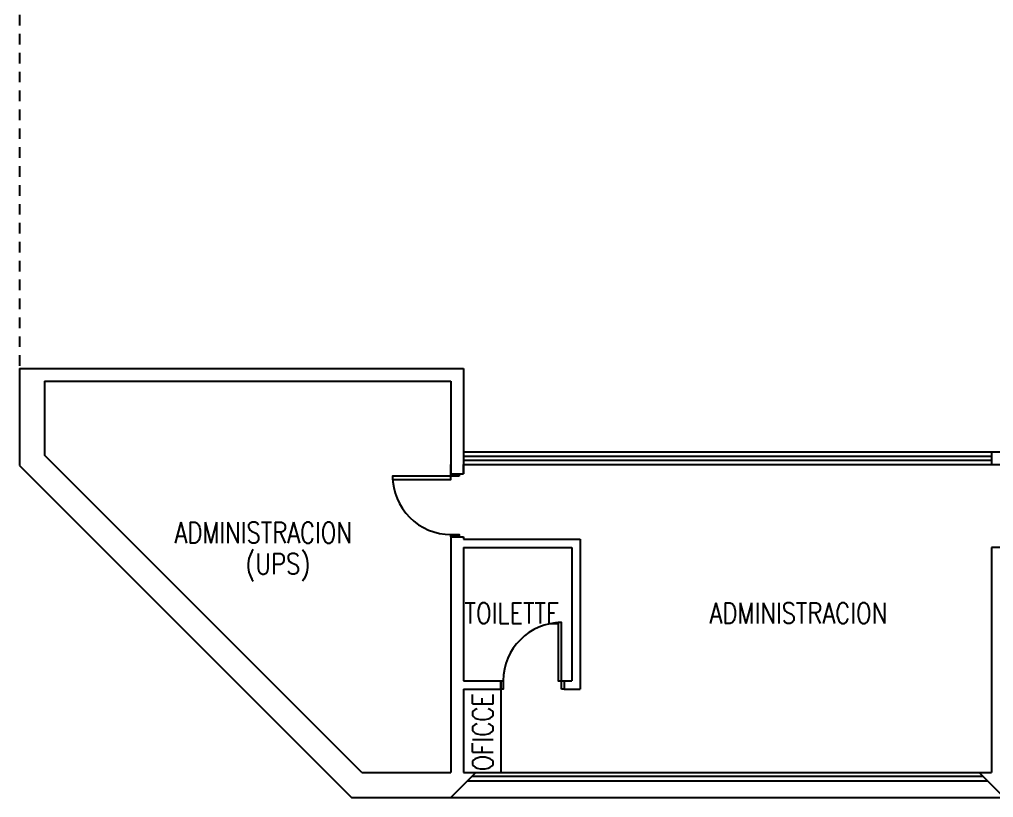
# Model space of a CAD drawing. Header units: millimetres. Extents: x -434 to 213, y 66 to 172.
# Drawn here: x -208.55 to -196.86, y 66.36 to 75.7 of the extents above; entities that cross this region are included whole.
import ezdxf

# ---------------------------------------------------------------- set-up
doc = ezdxf.new("R2010")
doc.units = ezdxf.units.MM
doc.linetypes.add('HIDDEN', pattern=[9.525, 6.35, -3.175])
doc.layers.add('0_CARPINTERIA', color=2, linetype='Continuous')
doc.layers.add('0_MUROS', color=7, linetype='Continuous')
doc.styles.add('ROMANS', font='ROMANS.SHX', dxfattribs={"width": 0.8, "height": 0.2})

# ---------------------------------------------------------------- blocks, each defined once
blk = doc.blocks.new('P70d')
at = {"color": 9}
for points in [[(-0.03, 0.1), (-0.03, 0.8), (-0.07, 0.8), (-0.07, 0.1)], [(-0.76, 0), (-0.76, 0.1), (-0.73, 0.1), (-0.73, 0)], [(-0.03, 0), (-0.03, 0.1), (0, 0.1), (0, 0)]]:
    blk.add_lwpolyline(points, close=True, dxfattribs=at)
at = {"color": 8}
blk.add_arc((-0.03, 0.1), 0.7, 90, 180, dxfattribs=at)

msp = doc.modelspace()

# ---------------------------------------------------------------- linework, layer by layer
at = {"layer": '0_CARPINTERIA', "color": 8}
for p, q in [((-203.223, 70.456), (-196.883, 70.456)), ((-203.223, 70.406), (-196.883, 70.406)), ((-203.223, 70.356), (-196.883, 70.356)), ((-203.073, 66.656), (-197.033, 66.656)), ((-203.173, 66.556), (-196.933, 66.556)), ((-203.118, 66.611), (-196.988, 66.611))]:
    msp.add_line(p, q, dxfattribs=at)
at = {"layer": '0_MUROS', "color": 8, "linetype": 'HIDDEN', "ltscale": 0.02}
msp.add_line((-208.553, 83.923), (-208.553, 71.506), dxfattribs=at)
at = {"layer": '0_MUROS', "color": 8}
for p, q in [((-208.553, 71.506), (-208.553, 70.343)), ((-208.553, 71.506), (-203.223, 71.506)), ((-203.223, 71.506), (-203.223, 70.506)), ((-208.253, 71.356), (-203.373, 71.356)), ((-208.253, 71.356), (-208.253, 70.468)), ((-203.373, 71.356), (-203.373, 70.244)), ((-204.441, 66.656), (-208.253, 70.468)), ((-203.223, 70.506), (-196.883, 70.506)), ((-203.223, 70.506), (-203.223, 70.244)), ((-196.883, 70.506), (-190.953, 70.506)), ((-196.883, 70.506), (-196.883, 70.356)), ((-208.553, 70.343), (-204.566, 66.356)), ((-203.373, 70.244), (-203.373, 70.356)), ((-203.223, 70.244), (-203.223, 70.356)), ((-196.883, 70.356), (-195.833, 70.356)), ((-203.373, 70.244), (-203.223, 70.244)), ((-203.373, 69.484), (-203.223, 69.484)), ((-203.373, 69.484), (-203.373, 66.656)), ((-203.223, 69.484), (-203.223, 69.456)), ((-203.223, 69.456), (-201.823, 69.456)), ((-203.223, 69.356), (-201.923, 69.356)), ((-203.223, 69.356), (-203.223, 67.756)), ((-201.923, 69.356), (-201.923, 67.756)), ((-201.823, 69.456), (-201.823, 67.656)), ((-196.883, 69.356), (-196.883, 66.656)), ((-196.733, 69.356), (-196.883, 69.356)), ((-203.223, 67.756), (-202.775, 67.756)), ((-202.775, 67.756), (-202.775, 67.656)), ((-202.015, 67.756), (-201.923, 67.756)), ((-202.015, 67.756), (-202.015, 67.656)), ((-203.223, 67.656), (-202.775, 67.656)), ((-203.223, 67.656), (-203.223, 66.656)), ((-202.775, 67.656), (-202.775, 66.656)), ((-202.015, 67.656), (-201.823, 67.656)), ((-204.441, 66.656), (-203.373, 66.656)), ((-203.373, 66.356), (-203.073, 66.656)), ((-203.223, 66.656), (-203.073, 66.656)), ((-196.733, 66.356), (-197.033, 66.656)), ((-197.033, 66.656), (-196.883, 66.656)), ((-204.566, 66.356), (-203.373, 66.356)), ((-203.373, 66.356), (-196.733, 66.356))]:
    msp.add_line(p, q, dxfattribs=at)

# ---------------------------------------------------------------- block references
at = {"layer": '0_CARPINTERIA', "color": 8, "rotation": 90.00000000000004}
msp.add_blockref('P70d', (-203.273, 70.244), dxfattribs=at)
at = {"layer": '0_CARPINTERIA', "color": 8}
msp.add_blockref('P70d', (-202.015, 67.656), dxfattribs=at)

# ---------------------------------------------------------------- texts
at = {"layer": '0_MUROS', "color": 8, "style": 'ROMANS', "width": 0.8}
for s, p in [('ADMINISTRACION', (-206.693, 69.411)), ('(UPS)', (-205.841, 69.036)), ('TOILETTE', (-203.21, 68.444)), ('ADMINISTRACION', (-200.269, 68.444))]:
    msp.add_text(s, height=0.25, dxfattribs=at).set_placement(p)
msp.add_text('OFICCE', height=0.25, rotation=90, dxfattribs=at).set_placement((-202.866, 66.676))

doc.saveas('drawing.dxf')
